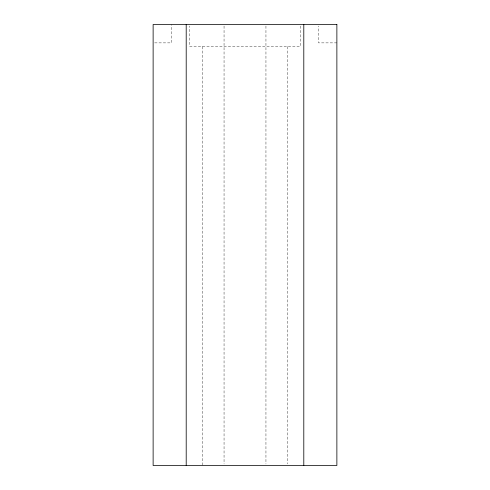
<?xml version="1.0" encoding="UTF-8"?>
<svg xmlns="http://www.w3.org/2000/svg" width="490" height="490" viewBox="0 0 490 490"><rect width="100%" height="100%" fill="white"/><g stroke="black" fill="none" stroke-linecap="round" stroke-linejoin="round"><path stroke-width="0.37" stroke-dasharray="2.45 1.84" d="M154.656 42.875L171.5 42.875L171.5 24.5M336.875 42.875L318.5 42.875L318.5 26.031M300.254 26.019L300.254 46.55L189.746 46.55L189.746 26.019M287.648 46.55L287.648 463.969M265.947 26.031L265.947 463.969M224.053 26.031L224.053 463.969M202.352 46.55L202.352 465.5"/><path stroke-width="0.73" d="M303.8 24.5L303.8 465.5M186.2 24.5L186.2 465.5M336.875 24.5L153.125 24.5L153.125 465.5L336.875 465.5L336.875 24.5"/></g></svg>
